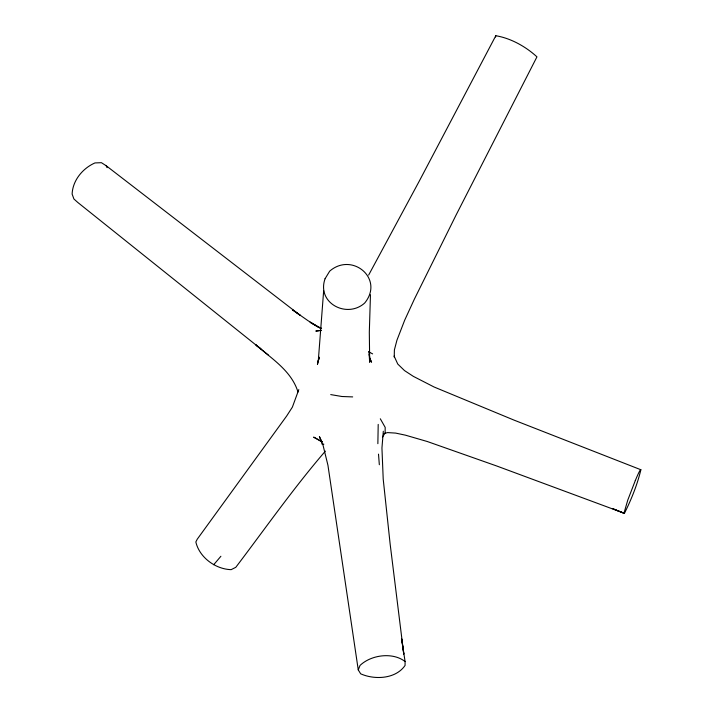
<?xml version="1.0" encoding="UTF-8"?>
<svg xmlns="http://www.w3.org/2000/svg" width="713" height="713" viewBox="0 0 713 713"><rect width="100%" height="100%" fill="white"/><g stroke="black" fill="none" stroke-linecap="round" stroke-linejoin="round"><path stroke-width="1.07" d="M383.309 431.249L381.945 448.031L383.211 479.118L390.145 544.046L403.772 654.115L401.651 638.919L405.082 661.53L405.073 665.443C395.777 679.061 374.681 680.059 360.68 673.821L358.256 669.89L327.944 465.286L323.025 445.179L319.406 436.597L321.928 441.962L313.64 437.122L322.383 441.721M394.236 357.124L394.396 349.896L396.927 340.235L404.699 320.155L414.369 299.157L456.053 215.103L536.951 56.862C525.766 46.577 510.82 38.226 495.811 35.73L419.03 181.574L368.648 275.084M370.466 294.727L369.316 332.142L369.69 362.284L368.96 351.5M378.202 424.404L377.863 443.691M323.657 290.752L318.265 361.206L318.961 358.149M394.12 356.099L397.747 364.022L404.512 370.591L413.344 376.366L434.057 386.99L514.189 420.18L640.871 469.742C637.279 484.831 631.308 499.51 624.401 513.387L612.984 508.788L624.401 513.387M495.526 36.996L495.811 35.73M319.157 357.16L317.454 364.334L319.014 357.899M325.378 451.115C293.435 488.182 265.352 528.386 235.78 567.325L231.146 569.651C215.531 569.241 199.373 557.397 195.843 541.96L197.243 539.197L286.662 416.009L292.375 407.141L298.8 389.61M358.256 669.89L360.047 665.425C371.161 654.801 392.703 651.905 405.082 661.53M635.31 480.553L627.77 500.107L623.982 513.164L496.605 465.954L427.292 441.516L405.447 435.171L395.635 433.094L387.542 432.595L383.478 433.736M382.542 436.989L385.127 432.898L385.18 427.372L380.305 418.781M213.695 564.732L220.896 556.265M640.871 469.742L640.042 470.375A20.347 1.212 -69.1 0 0 635.31 480.553M321.082 330.395L315.814 331.073L321.01 330.413M352.677 396.909L341.892 396.499L330.725 394.592M321.679 443.869L323.854 444.172M321.554 328.238L317.517 326.768L310.093 322.24L321.002 328.533M368.728 351.839L372.632 353.889M320.779 328.345L308.176 320.805L292.482 309.825L300.28 315.387L106.175 165.728L101.424 162.689L94.963 162.929C82.726 168.295 72.664 180.398 72.129 194.079L73.911 198.98L77.788 202.456L260.887 348.96L256.11 345.056C271.876 358.906 291.439 370.831 297.998 392.025M256.11 345.056L268.48 355.181M369.646 358.416L371.571 362.195L369.895 358.389L369.156 354.432M106.175 165.728L107.057 167.662M378.505 454.128L379.334 464.733M325.057 278.747C316.429 303.114 346.999 318.943 364.7 303.016C384.628 278.676 351.972 251.707 329.691 271.154L325.057 278.747"/></g></svg>
